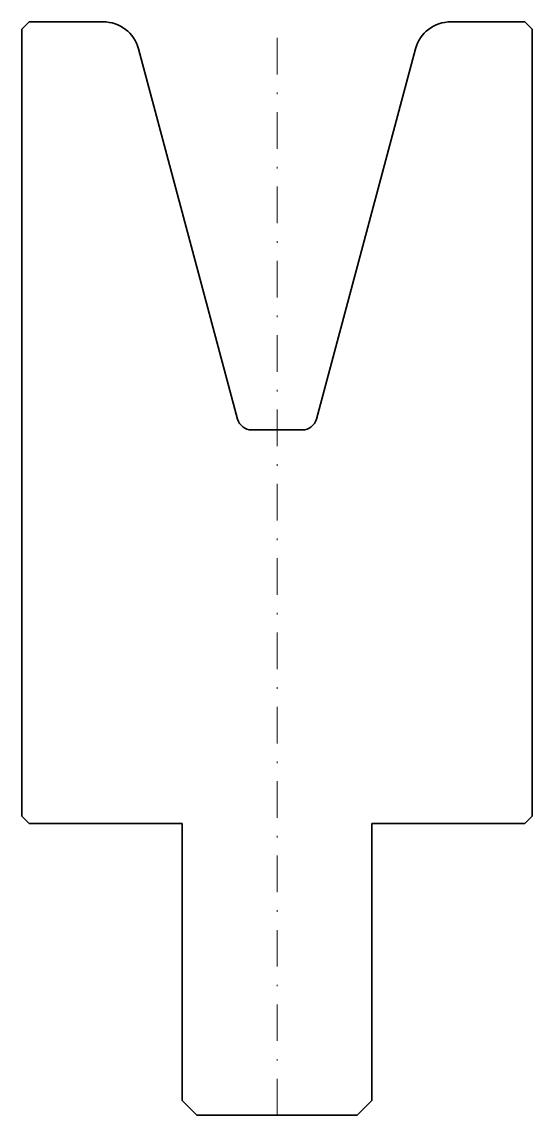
# Model space of a CAD drawing. Header units: millimetres. Extents: x -17.5 to 17.5, y -75 to 0.
import ezdxf

# ---------------------------------------------------------------- set-up
doc = ezdxf.new("R2010")
doc.units = ezdxf.units.MM
doc.header["$LTSCALE"] = 5
doc.linetypes.add('AUSGEZOGEN', pattern=[0])
doc.linetypes.add('DASHDOT', pattern=[1, 0.5, -0.25, 0, -0.25])
doc.layers.add('2', color=7, linetype='Continuous')

msp = doc.modelspace()

# ---------------------------------------------------------------- linework, layer by layer
at = {"layer": '2', "color": 7, "linetype": 'AUSGEZOGEN', "lineweight": 35}
for p, q in [((-17.5, -0.5), (-17, 0)), ((-17, 0), (-11.918, 0)), ((11.918, 0), (17, 0)), ((17, 0), (17.5, -0.5)), ((-17.5, -54.5), (-17.5, -0.5)), ((17.5, -0.5), (17.5, -54.5)), ((-9.504, -1.853), (-2.699, -27.249)), ((2.699, -27.249), (9.504, -1.853)), ((-1.733, -27.99), (1.733, -27.99)), ((-17, -55), (-17.5, -54.5)), ((17.5, -54.5), (17, -55)), ((-6.5, -55), (-17, -55)), ((-6.5, -74), (-6.5, -55)), ((17, -55), (6.5, -55)), ((6.5, -55), (6.5, -74)), ((-5.5, -75), (-6.5, -74)), ((6.5, -74), (5.5, -75)), ((5.5, -75), (-5.5, -75))]:
    msp.add_line(p, q, dxfattribs=at)
at = {"layer": '2', "color": 7, "linetype": 'DASHDOT', "lineweight": 18}
msp.add_line((0, -75), (0, 0), dxfattribs=at)
at = {"layer": '2', "color": 7, "linetype": 'AUSGEZOGEN', "lineweight": 35}
for centre, radius, start, end in [((-11.918, -2.5), 2.5, 15, 90), ((11.918, -2.5), 2.5, 90, 165), ((-1.733, -26.99), 1, 195, 270), ((1.733, -26.99), 1, 270, 345)]:
    msp.add_arc(centre, radius, start, end, dxfattribs=at)

doc.saveas('drawing.dxf')
